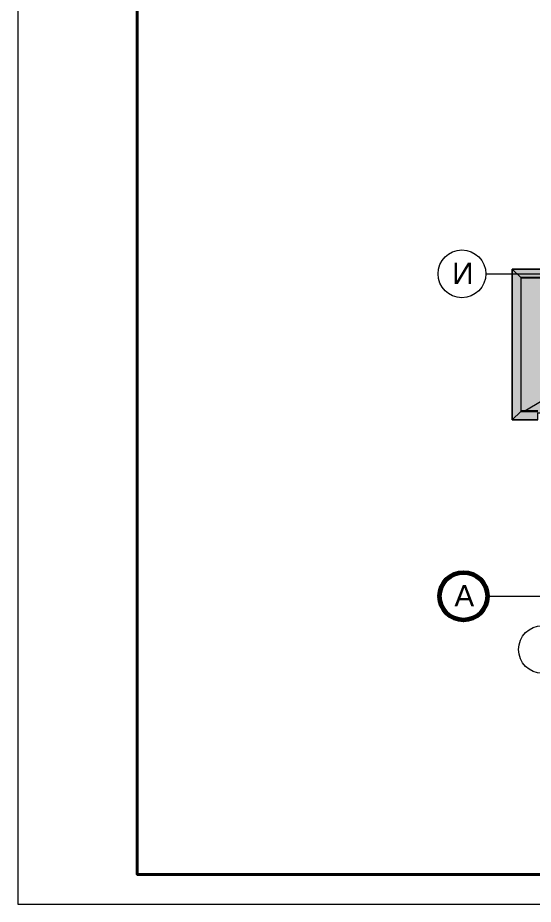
# Model space of a CAD drawing. Header units: millimetres. Extents: x -3817 to 677485, y -22715 to 103890.
# Drawn here: x 23606 to 23946, y -19807 to -19222 of the extents above; entities that cross this region are included whole.
import ezdxf

# ---------------------------------------------------------------- set-up
doc = ezdxf.new("R2010")
doc.units = ezdxf.units.MM
doc.layers.add('PDF _Геометрия', color=7, linetype='Continuous', true_color=0x1d1d1d)
doc.layers.add('PDF _Сплошная заливка', color=7, linetype='Continuous', true_color=0xffffff)
doc.layers.add('PDF _Текст', color=7, linetype='Continuous')
doc.styles.add('PDF ArialMT', font='arial.ttf')

msp = doc.modelspace()

# ---------------------------------------------------------------- hatches: boundary and pattern name
at = {"layer": 'PDF _Сплошная заливка', "true_color": 0xd9d9d9, "transparency": 33554559}
msp.add_hatch(color=254, dxfattribs=at).paths.add_polyline_path([(23943.85, -19487.54), (23949.07, -19487.52), (23949.07, -19482.95), (24256.36, -19482.95), (24256.36, -19415.78), (24218.32, -19415.78), (24218.32, -19388.15), (23932.21, -19388.15), (23932.21, -19487.54)])

# ---------------------------------------------------------------- linework, layer by layer
at = {"layer": 'PDF _Геометрия', "color": 7, "lineweight": 9}
msp.add_lwpolyline([(26917.14, -17468.51), (23606.24, -17468.51), (23606.24, -19807.01), (26917.14, -19807.01)], close=True, dxfattribs=at)
at = {"layer": 'PDF _Геометрия', "color": 7, "lineweight": 40}
msp.add_lwpolyline([(26897.46, -19787.33), (26897.46, -17488.2), (23684.97, -17488.2), (23684.97, -19787.33)], close=True, dxfattribs=at)
at = {"layer": 'PDF _Геометрия', "color": 253, "lineweight": 9, "true_color": 0xaaaaaa}
for points in [[(23914.77, -19391.28), (24013.19, -19391.28), (24119.75, -19391.28), (24218.18, -19391.28)], [(23915.78, -19603.87), (24014.2, -19603.87), (24054.82, -19603.87)]]:
    msp.add_lwpolyline(points, dxfattribs=at)
at = {"layer": 'PDF _Геометрия', "color": 7, "lineweight": 9}
msp.add_lwpolyline([(23949.07, -19487.55), (23932.19, -19487.55), (23932.19, -19388.13), (24218.32, -19388.13), (24218.32, -19415.78)], dxfattribs=at)
at = {"layer": 'PDF _Геометрия', "color": 8, "lineweight": 9, "true_color": 0x737373}
for points in [[(23932.21, -19388.15), (23937.78, -19393.72), (23937.78, -19481.97), (23938.06, -19481.68), (23938.07, -19481.68), (23938.07, -19481.68)], [(24218.3, -19388.15), (24212.73, -19393.72), (23937.78, -19393.72), (23938.06, -19394), (23938.07, -19394.01), (23938.07, -19394.01)], [(23949.07, -19481.68), (23938.07, -19481.68), (23938.07, -19394.01), (24212.44, -19394.01), (24212.44, -19421.62)], [(23932.19, -19487.55), (23937.78, -19481.97), (23949.07, -19481.97)]]:
    msp.add_lwpolyline(points, dxfattribs=at)
at = {"layer": 'PDF _Геометрия', "color": 8, "lineweight": 9, "true_color": 0x808080}
msp.add_lwpolyline([(24256.36, -19415.78), (24218.32, -19415.78), (24218.32, -19388.15), (23932.21, -19388.15), (23932.21, -19487.54), (23949.07, -19487.54), (23949.07, -19482.95), (24252.82, -19482.95)], dxfattribs=at)
at = {"layer": 'PDF _Геометрия', "color": 9, "lineweight": 9, "true_color": 0xb7b7b7}
msp.add_lwpolyline([(23940.48, -19481.68), (24063.85, -19407.97), (24063.85, -19398.13), (24027.63, -19396.46)], dxfattribs=at)
at = {"layer": 'PDF _Геометрия', "color": 253, "lineweight": 9, "true_color": 0xaaaaaa}
for centre in [(23899.02, -19391.28), (23952.04, -19639)]:
    msp.add_circle(centre, 15.75, dxfattribs=at)
at = {"layer": 'PDF _Геометрия', "color": 253, "lineweight": 20, "true_color": 0xaaaaaa}
for centre in [(23899.02, -19391.28), (23900.03, -19603.87), (23952.04, -19639)]:
    msp.add_circle(centre, 15.75, dxfattribs=at)
at = {"layer": 'PDF _Геометрия', "color": 8, "lineweight": 60, "true_color": 0x808080}
msp.add_circle((23900.03, -19603.87), 15.75, dxfattribs=at)

# ---------------------------------------------------------------- texts
at = {"layer": 'PDF _Текст', "color": 9, "true_color": 0xbebebe, "char_height": 14, "attachment_point": 4, "style": 'PDF ArialMT'}
for s, insert in [('И', (23892.54, -19390.98)), ('А', (23894.04, -19603.57))]:
    msp.add_mtext(s, dxfattribs=dict(at, insert=insert))

doc.saveas('drawing.dxf')
